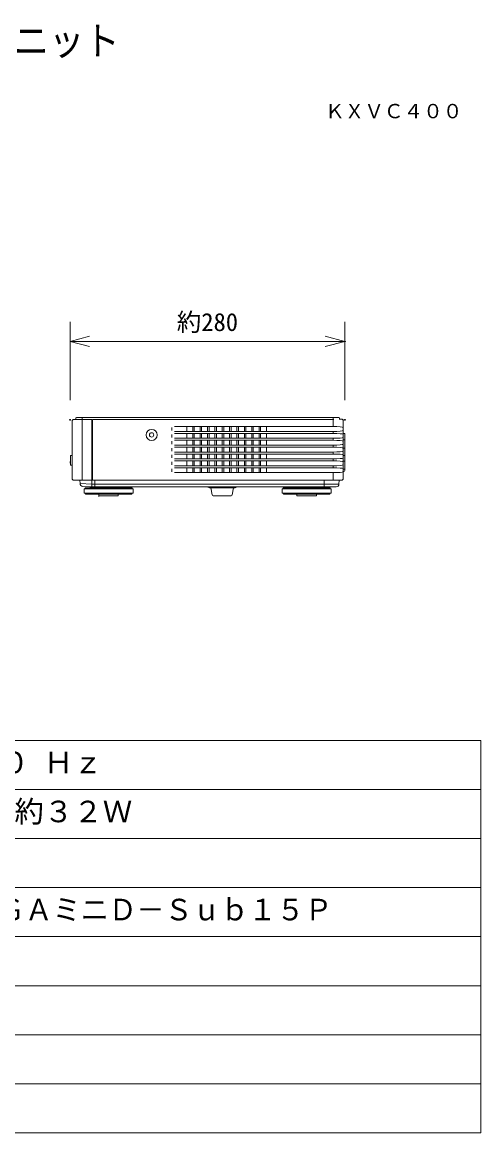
# Model space of a CAD drawing. Units: millimetres, scale not verified. Extents: x -63 to 62, y -57 to 57.
# Drawn here: x 15.8 to 62.5, y -56.5 to 56.7 of the extents above; entities that cross this region are included whole.
import ezdxf
from ezdxf.enums import TextEntityAlignment as Align

# ---------------------------------------------------------------- set-up
doc = ezdxf.new("R2010")
doc.units = ezdxf.units.MM
doc.header["$LTSCALE"] = 0.125
doc.header["$PDMODE"] = 32
doc.header["$PDSIZE"] = 0.0625
for name, color, linetype, lineweight in [('0-0_0', 7, 'Continuous', 18), ('0-1_WAKU', 1, 'Continuous', 18), ('0-5_GAIKEI', 1, 'Continuous', 18), ('0-6_SUNPO', 7, 'Continuous', 18)]:
    doc.layers.add(name, color=color, linetype=linetype, lineweight=lineweight)
for name, color, linetype in [('0-2_MOJI1', 7, 'Continuous'), ('0-3_TOUROKU', 7, 'Continuous'), ('0-4_DEFPOINTS', 7, 'Continuous')]:
    doc.layers.add(name, color=color, linetype=linetype)
doc.styles.add('ＭＳ ゴシック', font='')
doc.styles.get('ＭＳ ゴシック').set_extended_font_data('MS Gothic')

# ---------------------------------------------------------------- blocks, each defined once
blk = doc.blocks.new('_OPEN30')
at = {"layer": '0-0_0'}
blk.add_line((0, 0), (-1, 0), dxfattribs=at)
blk.add_lwpolyline([(-1, 0.26795), (0, 0), (-1, -0.26795)], dxfattribs=at)
blk = doc.blocks.new('D6')
at = {"layer": '0-4_DEFPOINTS'}
for p in [(52.0697, 19.5846), (24.0697, 11.5846), (52.0697, 11.5846)]:
    blk.add_point(p, dxfattribs=at)
at = {"layer": '0-6_SUNPO'}
for p, q in [((24.0697, 13.5846), (24.0697, 21.5846)), ((52.0697, 13.5846), (52.0697, 21.5846)), ((26.0697, 19.5846), (50.0697, 19.5846))]:
    blk.add_line(p, q, dxfattribs=at)
at = {"layer": '0-6_SUNPO', "xscale": 2, "yscale": 2, "rotation": 180}
blk.add_blockref('_OPEN30', (24.0697, 19.5846), dxfattribs=at)
at = {"layer": '0-6_SUNPO', "xscale": 2, "yscale": 2}
blk.add_blockref('_OPEN30', (52.0697, 19.5846), dxfattribs=at)
at = {"layer": '0-6_SUNPO', "style": 'ＭＳ ゴシック'}
blk.add_text('約280', height=1.833, dxfattribs=at).set_placement((34.9447, 20.0846), align=Align.BOTTOM_LEFT)

msp = doc.modelspace()

# ---------------------------------------------------------------- linework, layer by layer
at = {"layer": '0-1_WAKU', "color": 4}
for p, q in [((-62.5007, -16.5045), (62.4993, -16.5045)), ((62.4993, -56.5045), (62.4993, -16.5045)), ((-62.5007, -56.5045), (62.4993, -56.5045))]:
    msp.add_line(p, q, dxfattribs=at)
at = {"layer": '0-1_WAKU'}
for p, q in [((-62.5007, -21.5045), (62.4993, -21.5045)), ((62.4993, -26.5045), (-62.5007, -26.5045)), ((-62.5007, -31.5045), (62.4993, -31.5045)), ((-62.5007, -36.5045), (62.4993, -36.5045)), ((-62.5007, -41.5045), (62.4993, -41.5045)), ((-62.5007, -46.5045), (62.4993, -46.5045)), ((-62.5007, -51.5045), (62.4993, -51.5045))]:
    msp.add_line(p, q, dxfattribs=at)
at = {"layer": '0-5_GAIKEI', "color": 7}
for p, q in [((20.9818, 16.2269), (20.8835, 16.1286)), ((20.8835, 10.1544), (20.8835, 16.1286)), ((22.8839, 16.2269), (20.9818, 16.2269)), ((47.5139, 16.2269), (22.9539, 16.2269)), ((47.4639, 15.5002), (47.4639, 16.2269)), ((48.1875, 16.2443), (48.1638, 16.2324)), ((48.1875, 16.2443), (48.1638, 16.2324)), ((48.3938, 16.2443), (48.1875, 16.2443)), ((48.4939, 16.1443), (48.3938, 16.2443)), ((48.4939, 16.1443), (48.4939, 14.7794)), ((48.4939, 16.1443), (48.4939, 10.1544)), ((31.03, 15.1007), (31.03, 15.408)), ((47.4639, 15.5002), (31.2987, 15.5002)), ((47.4639, 15.0086), (31.2987, 15.0086)), ((47.4639, 14.8002), (31.2987, 14.8002)), ((32.5651, 15.5002), (32.5651, 15.0086)), ((32.5651, 14.8002), (32.5651, 14.3086)), ((33.1639, 15.0086), (33.1639, 15.5002)), ((33.1639, 14.3086), (33.1639, 14.8002)), ((33.3139, 15.0086), (33.3139, 15.5002)), ((33.3139, 14.3086), (33.3139, 14.8002)), ((33.9139, 15.0086), (33.9139, 15.5002)), ((33.9139, 14.3086), (33.9139, 14.8002)), ((34.0639, 15.0086), (34.0639, 15.5002)), ((34.0639, 14.3086), (34.0639, 14.8002)), ((34.6639, 15.0086), (34.6639, 15.5002)), ((34.6639, 14.3086), (34.6639, 14.8002)), ((34.8139, 15.0086), (34.8139, 15.5002)), ((34.8139, 14.3086), (34.8139, 14.8002)), ((35.4139, 15.0086), (35.4139, 15.5002)), ((35.4139, 14.3086), (35.4139, 14.8002)), ((35.5639, 15.0086), (35.5639, 15.5002)), ((35.5639, 14.3086), (35.5639, 14.8002)), ((36.1639, 15.0086), (36.1639, 15.5002)), ((36.1639, 14.3086), (36.1639, 14.8002)), ((36.3139, 15.0086), (36.3139, 15.5002)), ((36.3139, 14.3086), (36.3139, 14.8002)), ((36.9139, 15.0086), (36.9139, 15.5002)), ((36.9139, 14.3086), (36.9139, 14.8002)), ((37.0639, 15.0086), (37.0639, 15.5002)), ((37.0639, 14.3086), (37.0639, 14.8002)), ((37.6639, 15.0086), (37.6639, 15.5002)), ((37.6639, 14.3086), (37.6639, 14.8002)), ((37.8139, 15.0086), (37.8139, 15.5002)), ((37.8139, 14.3086), (37.8139, 14.8002)), ((38.4139, 15.0086), (38.4139, 15.5002)), ((38.4139, 14.3086), (38.4139, 14.8002)), ((38.5639, 15.0086), (38.5639, 15.5002)), ((38.5639, 14.3086), (38.5639, 14.8002)), ((39.1639, 15.0086), (39.1639, 15.5002)), ((39.1639, 14.3086), (39.1639, 14.8002)), ((39.3139, 15.0086), (39.3139, 15.5002)), ((39.3139, 14.3086), (39.3139, 14.8002)), ((39.9139, 15.0086), (39.9139, 15.5002)), ((39.9139, 14.3086), (39.9139, 14.8002)), ((40.0639, 15.0086), (40.0639, 15.5002)), ((40.0639, 14.3086), (40.0639, 14.8002)), ((40.6639, 15.0086), (40.6639, 15.5002)), ((40.6639, 14.3086), (40.6639, 14.8002)), ((47.4639, 14.8002), (47.4639, 15.0086)), ((48.4636, 15.419), (48.4667, 15.4072)), ((48.4636, 15.0898), (48.4667, 15.1016)), ((48.4698, 15.2578), (48.4698, 15.251)), ((31.03, 14.4007), (31.03, 14.708)), ((31.03, 13.7007), (31.03, 14.008)), ((47.4639, 14.3086), (31.2987, 14.3086)), ((47.4639, 14.1002), (31.2987, 14.1002)), ((47.4639, 13.6086), (31.2987, 13.6086)), ((32.5651, 14.1002), (32.5651, 13.6086)), ((33.1639, 13.6086), (33.1639, 14.1002)), ((33.3139, 13.6086), (33.3139, 14.1002)), ((33.9139, 13.6086), (33.9139, 14.1002)), ((34.0639, 13.6086), (34.0639, 14.1002)), ((34.6639, 13.6086), (34.6639, 14.1002)), ((34.8139, 13.6086), (34.8139, 14.1002)), ((35.4139, 13.6086), (35.4139, 14.1002)), ((35.5639, 13.6086), (35.5639, 14.1002)), ((36.1639, 13.6086), (36.1639, 14.1002)), ((36.3139, 13.6086), (36.3139, 14.1002)), ((36.9139, 13.6086), (36.9139, 14.1002)), ((37.0639, 13.6086), (37.0639, 14.1002)), ((37.6639, 13.6086), (37.6639, 14.1002)), ((37.8139, 13.6086), (37.8139, 14.1002)), ((38.4139, 13.6086), (38.4139, 14.1002)), ((38.5639, 13.6086), (38.5639, 14.1002)), ((39.1639, 13.6086), (39.1639, 14.1002)), ((39.3139, 13.6086), (39.3139, 14.1002)), ((39.9139, 13.6086), (39.9139, 14.1002)), ((40.0639, 13.6086), (40.0639, 14.1002)), ((40.6639, 13.6086), (40.6639, 14.1002)), ((47.4639, 14.1002), (47.4639, 14.3086)), ((47.4639, 13.4002), (47.4639, 13.6086)), ((48.4636, 14.719), (48.4667, 14.7072)), ((48.4636, 14.3898), (48.4667, 14.4016)), ((48.4636, 14.019), (48.4667, 14.0072)), ((48.4636, 13.6898), (48.4667, 13.7016)), ((48.4698, 14.5578), (48.4698, 14.551)), ((48.4698, 13.8578), (48.4698, 13.851)), ((31.03, 13.0007), (31.03, 13.308)), ((31.03, 12.3007), (31.03, 12.608)), ((47.4639, 13.4002), (31.2987, 13.4002)), ((47.4639, 12.9086), (31.2987, 12.9086)), ((47.4639, 12.7002), (31.2987, 12.7002)), ((32.5651, 13.4002), (32.5651, 12.9086)), ((32.5651, 12.7002), (32.5651, 12.2086)), ((33.1639, 12.9086), (33.1639, 13.4002)), ((33.1639, 12.2086), (33.1639, 12.7002)), ((33.3139, 12.9086), (33.3139, 13.4002)), ((33.3139, 12.2086), (33.3139, 12.7002)), ((33.9139, 12.9086), (33.9139, 13.4002)), ((33.9139, 12.2086), (33.9139, 12.7002)), ((34.0639, 12.9086), (34.0639, 13.4002)), ((34.0639, 12.2086), (34.0639, 12.7002)), ((34.6639, 12.9086), (34.6639, 13.4002)), ((34.6639, 12.2086), (34.6639, 12.7002)), ((34.8139, 12.9086), (34.8139, 13.4002)), ((34.8139, 12.2086), (34.8139, 12.7002)), ((35.4139, 12.9086), (35.4139, 13.4002)), ((35.4139, 12.2086), (35.4139, 12.7002)), ((35.5639, 12.9086), (35.5639, 13.4002)), ((35.5639, 12.2086), (35.5639, 12.7002)), ((36.1639, 12.9086), (36.1639, 13.4002)), ((36.1639, 12.2086), (36.1639, 12.7002)), ((36.3139, 12.9086), (36.3139, 13.4002)), ((36.3139, 12.2086), (36.3139, 12.7002)), ((36.9139, 12.9086), (36.9139, 13.4002)), ((36.9139, 12.2086), (36.9139, 12.7002)), ((37.0639, 12.9086), (37.0639, 13.4002)), ((37.0639, 12.2086), (37.0639, 12.7002)), ((37.6639, 12.9086), (37.6639, 13.4002)), ((37.6639, 12.2086), (37.6639, 12.7002)), ((37.8139, 12.9086), (37.8139, 13.4002)), ((37.8139, 12.2086), (37.8139, 12.7002)), ((38.4139, 12.9086), (38.4139, 13.4002)), ((38.4139, 12.2086), (38.4139, 12.7002)), ((38.5639, 12.9086), (38.5639, 13.4002)), ((38.5639, 12.2086), (38.5639, 12.7002)), ((39.1639, 12.9086), (39.1639, 13.4002)), ((39.1639, 12.2086), (39.1639, 12.7002)), ((39.3139, 12.9086), (39.3139, 13.4002)), ((39.3139, 12.2086), (39.3139, 12.7002)), ((39.9139, 12.9086), (39.9139, 13.4002)), ((39.9139, 12.2086), (39.9139, 12.7002)), ((40.0639, 12.9086), (40.0639, 13.4002)), ((40.0639, 12.2086), (40.0639, 12.7002)), ((40.6639, 12.9086), (40.6639, 13.4002)), ((40.6639, 12.2086), (40.6639, 12.7002)), ((47.4639, 12.7002), (47.4639, 12.9086)), ((48.4636, 13.319), (48.4667, 13.3072)), ((48.4636, 12.9898), (48.4667, 13.0016)), ((48.4636, 12.619), (48.4667, 12.6072)), ((48.4698, 13.1578), (48.4698, 13.151)), ((48.4698, 12.4578), (48.4698, 12.451)), ((31.03, 11.6007), (31.03, 11.908)), ((47.4639, 12.2086), (31.2987, 12.2086)), ((47.4639, 12.0002), (31.2987, 12.0002)), ((47.4639, 11.5086), (31.2987, 11.5086)), ((32.5651, 12.0002), (32.5651, 11.5086)), ((33.1639, 11.5086), (33.1639, 12.0002)), ((33.3139, 11.5086), (33.3139, 12.0002)), ((33.9139, 11.5086), (33.9139, 12.0002)), ((34.0639, 11.5086), (34.0639, 12.0002)), ((34.6639, 11.5086), (34.6639, 12.0002)), ((34.8139, 11.5086), (34.8139, 12.0002)), ((35.4139, 11.5086), (35.4139, 12.0002)), ((35.5639, 11.5086), (35.5639, 12.0002)), ((36.1639, 11.5086), (36.1639, 12.0002)), ((36.3139, 11.5086), (36.3139, 12.0002)), ((36.9139, 11.5086), (36.9139, 12.0002)), ((37.0639, 11.5086), (37.0639, 12.0002)), ((37.6639, 11.5086), (37.6639, 12.0002)), ((37.8139, 11.5086), (37.8139, 12.0002)), ((38.4139, 11.5086), (38.4139, 12.0002)), ((38.5639, 11.5086), (38.5639, 12.0002)), ((39.1639, 11.5086), (39.1639, 12.0002)), ((39.3139, 11.5086), (39.3139, 12.0002)), ((39.9139, 11.5086), (39.9139, 12.0002)), ((40.0639, 11.5086), (40.0639, 12.0002)), ((40.6639, 11.5086), (40.6639, 12.0002)), ((47.4639, 12.0002), (47.4639, 12.2086)), ((47.4639, 11.3002), (47.4639, 11.5086)), ((48.4636, 12.2898), (48.4667, 12.3016)), ((48.4636, 11.919), (48.4667, 11.9072)), ((48.4636, 11.5898), (48.4667, 11.6016)), ((48.4698, 11.7578), (48.4698, 11.751)), ((31.03, 10.9007), (31.03, 11.208)), ((47.4639, 11.3002), (31.2987, 11.3002)), ((47.4639, 10.8086), (31.2987, 10.8086)), ((32.5651, 11.3002), (32.5651, 10.8086)), ((33.1639, 10.8086), (33.1639, 11.3002)), ((33.3139, 10.8086), (33.3139, 11.3002)), ((33.9139, 10.8086), (33.9139, 11.3002)), ((34.0639, 10.8086), (34.0639, 11.3002)), ((34.6639, 10.8086), (34.6639, 11.3002)), ((34.8139, 10.8086), (34.8139, 11.3002)), ((35.4139, 10.8086), (35.4139, 11.3002)), ((35.5639, 10.8086), (35.5639, 11.3002)), ((36.1639, 10.8086), (36.1639, 11.3002)), ((36.3139, 10.8086), (36.3139, 11.3002)), ((36.9139, 10.8086), (36.9139, 11.3002)), ((37.0639, 10.8086), (37.0639, 11.3002)), ((37.6639, 10.8086), (37.6639, 11.3002)), ((37.8139, 10.8086), (37.8139, 11.3002)), ((38.4139, 10.8086), (38.4139, 11.3002)), ((38.5639, 10.8086), (38.5639, 11.3002)), ((39.1639, 10.8086), (39.1639, 11.3002)), ((39.3139, 10.8086), (39.3139, 11.3002)), ((39.9139, 10.8086), (39.9139, 11.3002)), ((40.0639, 10.8086), (40.0639, 11.3002)), ((40.6639, 10.8086), (40.6639, 11.3002)), ((47.4639, 10.1544), (47.4639, 10.8086)), ((48.4636, 11.219), (48.4667, 11.2072)), ((48.4636, 10.8898), (48.4667, 10.9016)), ((48.4698, 11.0578), (48.4698, 11.051)), ((20.8839, 10.1544), (20.9839, 10.0544)), ((22.8839, 10.0544), (20.9839, 10.0544)), ((22.9539, 10.0544), (48.3938, 10.0544)), ((48.3938, 10.0544), (48.4939, 10.1544))]:
    msp.add_line(p, q, dxfattribs=at)
at = {"layer": '0-5_GAIKEI'}
for p, q in [((21.2339, 16.3459), (21.2339, 16.2269)), ((21.8839, 16.4269), (21.3149, 16.4269)), ((21.8839, 16.3459), (21.8839, 16.2269)), ((21.8839, 16.2269), (21.8839, 16.1269)), ((21.8839, 16.1269), (21.8839, 10.1544)), ((22.8839, 16.2269), (22.8839, 10.0544)), ((22.8839, 16.1769), (22.9539, 16.1769)), ((22.9539, 16.2269), (22.9539, 16.2251)), ((22.9539, 16.1234), (22.9539, 16.2251)), ((22.9539, 16.1234), (22.9539, 10.1544)), ((47.4639, 16.3459), (47.4639, 16.4269)), ((48.0329, 16.4269), (47.4639, 16.4269)), ((47.4639, 16.3459), (47.4639, 16.2269)), ((48.1139, 16.3459), (48.1139, 16.2304)), ((48.4938, 14.7794), (48.6539, 14.7794)), ((48.4938, 14.1394), (48.6539, 14.1394)), ((48.4938, 14.1394), (48.6539, 14.1394)), ((20.7039, 12.5139), (20.7039, 12.4439)), ((20.7333, 12.5439), (20.8352, 12.5457)), ((20.8284, 12.5455), (20.8839, 12.5474)), ((48.4938, 13.3094), (48.6539, 13.3094)), ((48.4938, 12.5494), (48.6539, 12.5494)), ((48.6339, 11.9794), (48.6339, 12.5494)), ((20.7039, 11.6648), (20.7039, 12.4439)), ((20.7039, 11.6648), (20.7039, 11.5949)), ((20.7333, 11.5649), (20.8331, 11.5631)), ((20.8126, 11.5638), (20.8839, 11.5614)), ((48.4938, 11.9794), (48.6539, 11.9794)), ((48.4938, 11.9794), (48.6539, 11.9794)), ((48.4938, 11.1494), (48.6539, 11.1494)), ((48.5339, 10.9244), (48.4938, 10.9244)), ((48.4939, 10.9244), (48.4939, 10.1544)), ((48.6339, 11.0244), (48.6339, 11.1494)), ((21.6743, 9.6909), (21.6616, 10.0544)), ((21.6743, 9.6909), (22.8639, 9.641)), ((21.8839, 10.1544), (21.8839, 10.0544)), ((21.9584, 9.4018), (22.8639, 9.3544)), ((22.0839, 8.7269), (22.0839, 9.1469)), ((25.7824, 9.1469), (22.0839, 9.1469)), ((22.1839, 9.2669), (22.1639, 9.1469)), ((25.7345, 9.2669), (22.1839, 9.2669)), ((22.6939, 9.2669), (22.6939, 9.3544)), ((22.8632, 9.3544), (22.6939, 9.3544)), ((22.9167, 9.3571), (22.8639, 9.3544)), ((22.9173, 9.3544), (22.864, 9.3544)), ((22.8839, 10.1044), (22.9539, 10.1044)), ((23.1839, 9.6361), (22.9122, 9.6361)), ((23.1839, 9.3544), (22.9175, 9.3544)), ((22.9539, 10.0544), (22.9539, 10.1544)), ((23.1839, 9.6361), (23.1839, 10.0544)), ((23.1839, 9.3544), (47.7516, 9.3544)), ((26.9839, 9.2669), (25.7345, 9.2669)), ((27.0839, 9.1469), (25.7824, 9.1469)), ((26.4739, 9.3269), (26.4739, 9.3544)), ((26.4739, 9.3269), (26.4739, 9.3544)), ((26.4839, 9.3269), (26.4859, 9.2668)), ((26.4839, 9.3269), (26.4859, 9.2669)), ((26.9839, 9.2669), (27.0039, 9.1469)), ((26.9839, 9.2669), (27.0039, 9.1469)), ((27.0839, 8.7269), (27.0839, 9.1469)), ((27.0839, 8.7269), (27.0839, 9.1469)), ((34.9377, 9.2544), (34.9397, 9.2544)), ((35.8187, 9.2544), (34.9397, 9.2544)), ((35.1486, 8.5359), (35.0139, 9.2544)), ((36.7152, 9.2544), (35.0139, 9.2544)), ((37.3859, 9.2544), (35.8187, 9.2544)), ((37.1791, 8.5359), (37.3139, 9.2544)), ((37.39, 9.2544), (37.3859, 9.2544)), ((42.2639, 8.7269), (42.2639, 9.1469)), ((45.9624, 9.1469), (42.2639, 9.1469)), ((42.3639, 9.2669), (42.3439, 9.1469)), ((45.9145, 9.2669), (42.3639, 9.2669)), ((42.8648, 9.3544), (42.8618, 9.2669)), ((47.1639, 9.2669), (45.9145, 9.2669)), ((47.2639, 9.1469), (45.9624, 9.1469)), ((46.5339, 9.6361), (46.5339, 10.0544)), ((48.0511, 9.6361), (46.5339, 9.6361)), ((46.5339, 9.3544), (46.5339, 9.6361)), ((46.6629, 9.3544), (46.6659, 9.2668)), ((46.6639, 9.3269), (46.6659, 9.2669)), ((47.1639, 9.2669), (47.1839, 9.1469)), ((47.1639, 9.2669), (47.1839, 9.1469)), ((47.2639, 8.7269), (47.2639, 9.1469)), ((47.2639, 8.7269), (47.2639, 9.1469)), ((47.4639, 10.1544), (47.4639, 10.0544)), ((48.0511, 9.6361), (48.0767, 10.0544)), ((48.0511, 9.6361), (48.0767, 10.0544)), ((25.768, 8.6969), (22.1139, 8.6969)), ((22.2315, 8.6243), (22.2251, 8.6969)), ((23.5939, 8.5969), (23.5939, 8.4269)), ((24.5839, 8.4269), (23.5939, 8.4269)), ((25.5738, 8.4269), (24.5839, 8.4269)), ((25.5738, 8.5969), (25.5738, 8.4269)), ((25.5738, 8.5968), (25.5738, 8.4269)), ((27.0539, 8.6969), (25.768, 8.6969)), ((26.9362, 8.6243), (26.9426, 8.6969)), ((26.9362, 8.6243), (26.9426, 8.6969)), ((45.948, 8.6969), (42.2939, 8.6969)), ((42.4115, 8.6243), (42.4051, 8.6969)), ((43.7739, 8.5969), (43.7739, 8.4269)), ((44.7639, 8.4269), (43.7739, 8.4269)), ((45.7538, 8.4269), (44.7639, 8.4269)), ((45.7538, 8.5969), (45.7538, 8.4269)), ((45.7538, 8.5968), (45.7538, 8.4269)), ((47.2339, 8.6969), (45.948, 8.6969)), ((47.1162, 8.6243), (47.1226, 8.6969)), ((47.1162, 8.6243), (47.1226, 8.6969))]:
    msp.add_line(p, q, dxfattribs=at)
for points in [[(21.8839, 16.3459), (21.8839, 16.4269), (47.4639, 16.4269)], [(48.6539, 14.1338), (48.6539, 14.3644), (48.6539, 14.7794)], [(48.6539, 13.3094), (48.6539, 13.7244), (48.6539, 14.1394)], [(48.6539, 12.5494), (48.6539, 12.9644), (48.6539, 13.3094)], [(20.6539, 11.8802), (20.6539, 11.8771), (20.6539, 11.8285)], [(48.6539, 11.1494), (48.6539, 11.5644), (48.6539, 11.9794)], [(22.8639, 9.3544), (22.8639, 9.641), (22.8639, 10.0544)], [(23.1839, 9.3544), (23.1839, 9.6361), (46.5339, 9.6361)], [(26.9064, 8.5969), (25.6973, 8.5969), (22.2613, 8.5969)], [(37.0809, 8.4544), (36.6035, 8.4544), (35.2468, 8.4544)], [(47.0864, 8.5969), (45.8773, 8.5969), (42.4413, 8.5969)]]:
    msp.add_lwpolyline(points, dxfattribs=at)
at = {"layer": '0-5_GAIKEI', "color": 7}
msp.add_lwpolyline([(48.4939, 16.1443), (48.3938, 16.2443), (48.1875, 16.2443)], dxfattribs=at)
at = {"layer": '0-5_GAIKEI'}
for radius in [0.5658, 0.225]:
    msp.add_circle((28.9639, 14.6544), radius, dxfattribs=at)
for centre, radius, start, end in [((21.3149, 16.3459), 0.081, 90, 180), ((48.0329, 16.3459), 0.081, 0, 90), ((20.7339, 12.5139), 0.03, 91, 180), ((20.7039, 11.8802), 0.05, 99.59407, 180), ((20.7039, 11.8285), 0.05, 179.99962, 260.40593), ((20.6938, 11.9394), 0.01, 279.61848, 359.97559), ((20.6938, 11.7693), 0.01, 0.02441, 80.38152), ((20.7339, 11.5949), 0.03, 180, 269), ((48.5339, 11.0244), 0.1, 270, 0), ((21.9741, 9.7014), 0.3, 182, 267), ((22.9221, 9.3569), 0.00532, 177.49649, 208.71772), ((34.9378, 9.7544), 0.5, 233.13279, 269.9865), ((37.3899, 9.7544), 0.5, 270.0135, 306.86708), ((47.7516, 9.6544), 0.3, 270, 356.50001), ((47.7516, 9.6544), 0.3, 350.40593, 356.5), ((22.1139, 8.7269), 0.03, 180, 270), ((22.2613, 8.6269), 0.03, 185, 270), ((26.9064, 8.6269), 0.03, 270, 355), ((27.0539, 8.7269), 0.03, 270, 0), ((35.2468, 8.5544), 0.1, 190.61965, 270), ((37.0809, 8.5544), 0.1, 270, 349.38034), ((42.2939, 8.7269), 0.03, 180, 270), ((42.4413, 8.6269), 0.03, 185, 270), ((47.0864, 8.6269), 0.03, 270, 355), ((47.2339, 8.7269), 0.03, 270, 0)]:
    msp.add_arc(centre, radius, start, end, dxfattribs=at)
at = {"layer": '0-5_GAIKEI', "color": 7}
for centre, major_axis, start_param, end_param in [((47.4638, 15.4171), (1, 0), 0.02287259, 1.57078996), ((47.4638, 15.0917), (-1, 0), 1.57080116, 3.11872012), ((47.4638, 14.7171), (1, 0), 0.02287259, 1.57078996), ((47.4638, 14.3917), (-1, 0), 1.57080116, 3.11872012), ((47.4638, 14.0171), (1, 0), 0.02287259, 1.57078996), ((47.4638, 13.6917), (-1, 0), 1.57080116, 3.11872012), ((47.4638, 13.3171), (1, 0), 0.02287259, 1.57078996), ((47.4638, 12.9917), (-1, 0), 1.57080116, 3.11872012), ((47.4638, 12.6171), (1, 0), 0.02287259, 1.57078996), ((47.4638, 12.2917), (-1, 0), 1.57080116, 3.11872012), ((47.4638, 11.9171), (1, 0), 0.02287259, 1.57078996), ((47.4638, 11.5917), (-1, 0), 1.57080116, 3.11872012), ((47.4638, 11.2171), (1, 0), 0.02287259, 1.57078996), ((47.4638, 10.8917), (-1, 0), 1.57080116, 3.11872012)]:
    msp.add_ellipse(centre, major_axis=major_axis, ratio=0.083114, start_param=start_param, end_param=end_param, dxfattribs=at)
at = {"layer": '0-5_GAIKEI'}
msp.add_point((23.5939, 8.4269), dxfattribs=at)

# ---------------------------------------------------------------- block references
at = {"layer": '0-6_SUNPO'}
msp.add_blockref('D6', (-3.4158, 4.6089), dxfattribs=at)

# ---------------------------------------------------------------- texts
at = {"layer": '0-2_MOJI1', "style": 'ＭＳ ゴシック'}
for s, height, width, p in [('ＨＤ映像コミュニケーションユニット', 2.933, 0.9, (-35.5007, 52.4955)), ('ＨＤＭＩ、ＨＤＭＩ２、ＶＧＡミニＤ－Ｓｕｂ１５Ｐ', 2.199, 0.95, (-21.0007, -35.5045))]:
    msp.add_text(s, height=height, dxfattribs=dict(at, width=width)).set_placement(p, align=Align.BOTTOM_LEFT)
for s, p in [('ＡＣ １００ Ｖ ５０／６０ Ｈｚ', (-21.0007, -20.5045)), ('待機時\u3000約３０Ｗ、最大\u3000約３２Ｗ', (-21.0007, -25.5045))]:
    msp.add_text(s, height=2.199, dxfattribs=at).set_placement(p, align=Align.BOTTOM_LEFT)
at = {"layer": '0-3_TOUROKU', "style": 'ＭＳ ゴシック'}
msp.add_text('ＫＸＶＣ４００', height=1.466, dxfattribs=at).set_placement((46.6325, 46.4955), align=Align.BOTTOM_LEFT)

doc.saveas('drawing.dxf')
